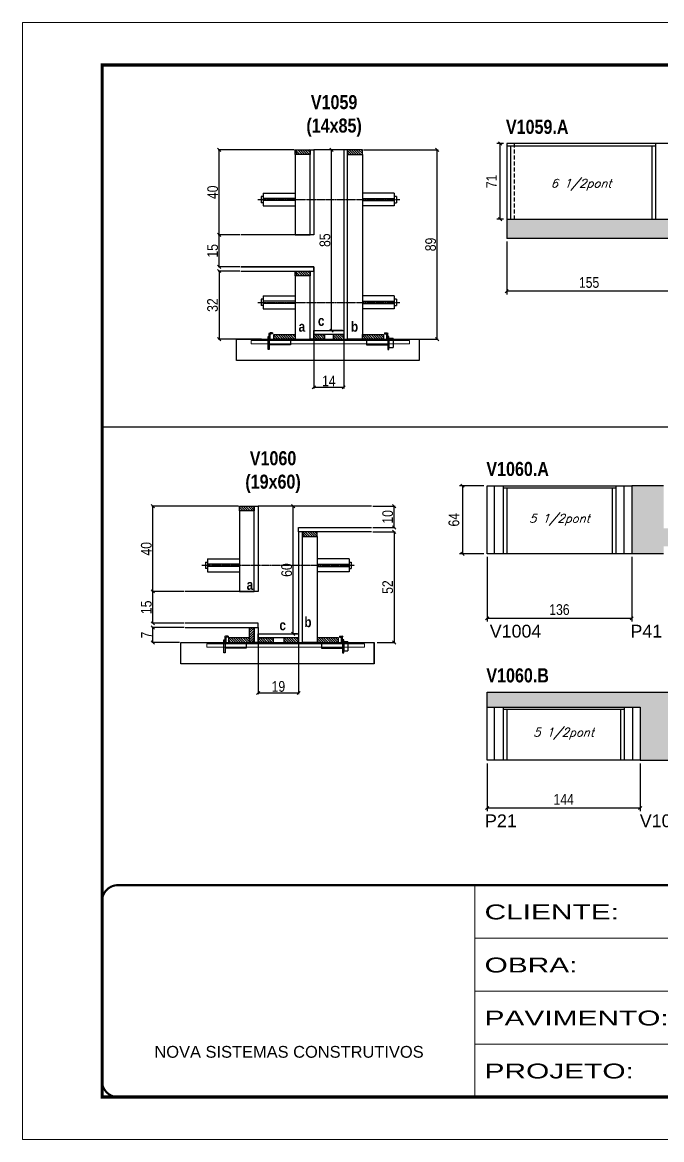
# Model space of a CAD drawing. Extents: x 3309 to 9563, y -2522 to 14608.
# Drawn here: x 6493 to 7094, y 5518 to 6568 of the extents above; entities that cross this region are included whole.
import ezdxf

# ---------------------------------------------------------------- set-up
doc = ezdxf.new("R2010")
doc.units = 0
for name, pattern in [('CONTINUO', [0]), ('DASHED', [0.75, 0.5, -0.25]), ('HIDDEN', [0.375, 0.25, -0.125])]:
    doc.linetypes.add(name, pattern=pattern)
for name, color, linetype in [('5', 5, 'Continuous'), ('barrote', 251, 'Continuous'), ('COTA', 241, 'Continuous'), ('detalhes', 4, 'Continuous'), ('NOMENCLATURA', 7, 'Continuous'), ('Painéis', 200, 'Continuous'), ('presilha', 1, 'Continuous'), ('SARR_2.2x10', 60, 'Continuous'), ('SARR_2.2x7', 40, 'Continuous'), ('SARR_3.5x7', 81, 'Continuous'), ('TENSOR', 3, 'Continuous'), ('texto', 7, 'Continuous')]:
    doc.layers.add(name, color=color, linetype=linetype)
for name, color, linetype, lineweight in [('CONCRETO', 251, 'Continuous', 25), ('Folhas', 255, 'Continuous', 9), ('SARRAFO DE PRESSAO', 251, 'DASHED', 9), ('SCO-___-LAJ', 2, 'Continuous', 0)]:
    doc.layers.add(name, color=color, linetype=linetype, lineweight=lineweight)
doc.styles.add('ARIAL', font='arial.ttf')
doc.styles.add('COTA TECNICA', font='techl___.ttf', dxfattribs={"height": 10})
doc.styles.add('COTA TECNICA 2X', font='techl___.ttf', dxfattribs={"height": 10})
doc.styles.add('Romans', font='romans.shx')
doc.styles.get("Standard").update_dxf_attribs({"font": 'arial.ttf'})
doc.styles.add('TECNICA', font='techb___.ttf', dxfattribs={"height": 10})
doc.styles.add('Tecnologia', font='')
doc.styles.get('Tecnologia').set_extended_font_data('Forgotten Futurist')
doc.dimstyles.new('PAINEL', dxfattribs={"dimtxt": 10, "dimasz": 3, "dimexe": 3, "dimexo": 3, "dimgap": 3, "dimtad": 1, "dimdec": 1, "dimzin": 12, "dimdsep": 46, "dimtxsty": 'COTA TECNICA', "dimblk1": 'OBLIQUE', "dimblk2": 'OBLIQUE', "dimsah": 1, "dimcen": 0.9, "dimclrd": 4, "dimclre": 4, "dimclrt": 240, "dimadec": 1, "dimazin": 3, "dimtfac": 1, "dimtdec": 1, "dimtmove": 0, "dimatfit": 3, "dimfxl": 1, "dimtolj": 1, "dimtzin": 12, "dimarcsym": 0})
doc.dimstyles.new('SECAO', dxfattribs={"dimscale": 0.333333, "dimtxt": 5, "dimasz": 9, "dimexe": 3, "dimexo": 3, "dimgap": 3, "dimtad": 1, "dimdec": 1, "dimlfac": 0.5, "dimzin": 12, "dimdsep": 46, "dimtxsty": 'COTA TECNICA 2X', "dimblk1": 'OBLIQUE', "dimblk2": 'OBLIQUE', "dimsah": 1, "dimcen": 0.9, "dimclrd": 4, "dimclre": 4, "dimclrt": 240, "dimadec": 1, "dimazin": 3, "dimtfac": 1, "dimtdec": 1, "dimtmove": 0, "dimatfit": 3, "dimfxl": 1, "dimtolj": 1, "dimtzin": 12, "dimarcsym": 0})
pattern_1 = [(135, (39950.1943, -117527.0696), (-1.122532015, -1.122532015), [])]

# ---------------------------------------------------------------- blocks, each defined once
blk = doc.blocks.new('9999999999')
at = {"color": 30, "linetype": 'CONTINUO'}
for p, q in [((98564.6, 34230.2), (98564.6, 34429.4)), ((98564.6, 34379.6), (99584, 34379.6)), ((98564.6, 34329.8), (99488, 34329.8)), ((98564.6, 34280), (99488, 34280))]:
    blk.add_line(p, q, dxfattribs=at)
at = {"color": 30, "linetype": 'CONTINUO', "const_width": 2}
blk.add_lwpolyline([(99584, 34230.2), (99584, 34414.4, 0.414214), (99569, 34429.4), (98229, 34429.4, 0.414214), (98214, 34414.4), (98214, 34245.2, 0.414214), (98229, 34230.2), (99584, 34230.2)], format="xyb", dxfattribs=at)
at = {"layer": 'Folhas'}
blk.add_lwpolyline([(98139, 34190.2), (99624, 34190.2), (99624, 35240.2), (98139, 35240.2)], close=True, dxfattribs=at)
at = {"layer": 'Folhas', "color": 30, "const_width": 3}
blk.add_lwpolyline([(98214, 34230.2), (99584, 34230.2), (99584, 35200.2), (98214, 35200.2)], close=True, dxfattribs=at)
at = {"color": 7, "linetype": 'Continuous', "ltscale": 5, "style": 'ARIAL'}
blk.add_text('NOVA SISTEMAS CONSTRUTIVOS', height=11.059, dxfattribs=at).set_placement((98263.2, 34267.2))
at = {"layer": 'Folhas', "color": 7, "style": 'Tecnologia', "width": 1.5}
for s, p in [('CLIENTE:', (98573.7, 34397.2)), ('OBRA:', (98573.7, 34347.3)), ('PAVIMENTO:', (98573.7, 34297.5)), ('PROJETO:', (98573.7, 34247.7))]:
    blk.add_text(s, height=14, dxfattribs=at).set_placement(p)
blk = doc.blocks.new('_Oblique')
at = {"color": 0, "linetype": 'ByBlock', "lineweight": -2}
blk.add_line((-0.5, -0.5), (0.5, 0.5), dxfattribs=at)
blk = doc.blocks.new('*D1113')
at = {"layer": 'COTA', "color": 4, "lineweight": -2, "transparency": 16777216}
for p, q in [((6697.4, 6334.1), (6677, 6334.1)), ((6678, 6334.1), (6678, 6270.1)), ((6717.7, 6270.1), (6677, 6270.1))]:
    blk.add_line(p, q, dxfattribs=at)
at = {"layer": 'Defpoints', "color": 0, "transparency": 16777216}
for p in [(6698.4, 6334.1), (6678, 6270.1), (6718.7, 6270.1, 0)]:
    blk.add_point(p, dxfattribs=at)
at = {"layer": 'COTA', "color": 4, "lineweight": -2, "transparency": 16777216, "xscale": 3, "yscale": 3, "zscale": 3}
for p, rotation in [((6678, 6334.1), 90), ((6678, 6270.1), 270)]:
    blk.add_blockref('_Oblique', p, dxfattribs=dict(at, rotation=rotation))
at = {"layer": 'COTA', "color": 240, "transparency": 16777216, "insert": (6671.8, 6302.1), "char_height": 10, "attachment_point": 5, "rotation": 90, "style": 'COTA TECNICA 2X'}
blk.add_mtext('\\A1;32', dxfattribs=at)
blk = doc.blocks.new('*D1114')
at = {"layer": 'COTA', "color": 4, "lineweight": -2, "transparency": 16777216}
for p, q in [((6697.4, 6368.1), (6677, 6368.1)), ((6678, 6338.1), (6678, 6368.1)), ((6697.4, 6338.1), (6677, 6338.1))]:
    blk.add_line(p, q, dxfattribs=at)
at = {"layer": 'Defpoints', "color": 0, "transparency": 16777216}
for p in [(6678, 6368.1), (6698.4, 6368.1), (6698.4, 6338.1)]:
    blk.add_point(p, dxfattribs=at)
at = {"layer": 'COTA', "color": 4, "lineweight": -2, "transparency": 16777216, "xscale": 3, "yscale": 3, "zscale": 3}
for p, rotation in [((6678, 6368.1), 90), ((6678, 6338.1), 270)]:
    blk.add_blockref('_Oblique', p, dxfattribs=dict(at, rotation=rotation))
at = {"layer": 'COTA', "color": 240, "transparency": 16777216, "insert": (6671.9, 6353.1), "char_height": 10, "attachment_point": 5, "rotation": 90, "style": 'COTA TECNICA 2X'}
blk.add_mtext('\\A1;15', dxfattribs=at)
blk = doc.blocks.new('*D1115')
at = {"layer": 'COTA', "color": 4, "lineweight": -2, "transparency": 16777216}
for p, q in [((6748.5, 6448.1), (6677, 6448.1)), ((6678, 6368.1), (6678, 6448.1)), ((6697.4, 6368.1), (6677, 6368.1))]:
    blk.add_line(p, q, dxfattribs=at)
at = {"layer": 'Defpoints', "color": 0, "transparency": 16777216}
for p in [(6678, 6448.1), (6749.5, 6448.1), (6698.4, 6368.1)]:
    blk.add_point(p, dxfattribs=at)
at = {"layer": 'COTA', "color": 4, "lineweight": -2, "transparency": 16777216, "xscale": 3, "yscale": 3, "zscale": 3}
for p, rotation in [((6678, 6448.1), 90), ((6678, 6368.1), 270)]:
    blk.add_blockref('_Oblique', p, dxfattribs=dict(at, rotation=rotation))
at = {"layer": 'COTA', "color": 240, "transparency": 16777216, "insert": (6671.9, 6408.1), "char_height": 10, "attachment_point": 5, "rotation": 90, "style": 'COTA TECNICA 2X'}
blk.add_mtext('\\A1;40', dxfattribs=at)
blk = doc.blocks.new('*D1116')
at = {"layer": 'COTA', "color": 4, "lineweight": -2, "transparency": 16777216}
for p, q in [((6794.1, 6448.1), (6782.6, 6448.1)), ((6783.6, 6278.1), (6783.6, 6448.1)), ((6794.1, 6278.1), (6782.6, 6278.1))]:
    blk.add_line(p, q, dxfattribs=at)
at = {"layer": 'Defpoints', "color": 0, "transparency": 16777216}
for p in [(6783.6, 6448.1), (6795.1, 6448.1), (6795.1, 6278.1)]:
    blk.add_point(p, dxfattribs=at)
at = {"layer": 'COTA', "color": 4, "lineweight": -2, "transparency": 16777216, "xscale": 3, "yscale": 3, "zscale": 3}
for p, rotation in [((6783.6, 6448.1), 90), ((6783.6, 6278.1), 270)]:
    blk.add_blockref('_Oblique', p, dxfattribs=dict(at, rotation=rotation))
at = {"layer": 'COTA', "color": 240, "transparency": 16777216, "insert": (6777.5, 6363.1), "char_height": 10, "attachment_point": 5, "rotation": 90, "style": 'COTA TECNICA 2X'}
blk.add_mtext('\\A1;85', dxfattribs=at)
blk = doc.blocks.new('*D1117')
at = {"layer": 'COTA', "color": 4, "lineweight": -2, "transparency": 16777216}
for p, q in [((6813.7, 6448.1), (6884, 6448.1)), ((6883, 6270.1), (6883, 6448.1)), ((6833.7, 6270.1), (6884, 6270.1))]:
    blk.add_line(p, q, dxfattribs=at)
at = {"layer": 'Defpoints', "color": 0, "transparency": 16777216}
for p in [(6812.7, 6448.1), (6883, 6448.1), (6832.7, 6270.1)]:
    blk.add_point(p, dxfattribs=at)
at = {"layer": 'COTA', "color": 4, "lineweight": -2, "transparency": 16777216, "xscale": 3, "yscale": 3, "zscale": 3}
for p, rotation in [((6883, 6448.1), 90), ((6883, 6270.1), 270)]:
    blk.add_blockref('_Oblique', p, dxfattribs=dict(at, rotation=rotation))
at = {"layer": 'COTA', "color": 240, "transparency": 16777216, "insert": (6876.9, 6359.1), "char_height": 10, "attachment_point": 5, "rotation": 90, "style": 'COTA TECNICA 2X'}
blk.add_mtext('\\A1;89', dxfattribs=at)
blk = doc.blocks.new('PRESILHA METÁLICA 1')
at = {"layer": 'presilha'}
for p, q in [((7.5, 10.6), (7.5, 19.9)), ((12, 21), (8.6, 21)), ((9, 11.6), (9, 18.9)), ((12, 19.5), (9.6, 19.5)), ((12, 21), (12, 19.5)), ((0, 13), (6, 13)), ((0, 13), (0, 0)), ((6, 0), (0, 0)), ((6, 15.5), (7.5, 15.5)), ((6, -2.5), (6, 15.5)), ((6, 13), (6, 0)), ((7.5, 15.5), (7.5, -2.5)), ((37.5, 4.1), (7.5, 4.1)), ((37.5, 11), (9.6, 11)), ((37.5, 11), (37.5, 4.1)), ((7.5, -2.5), (6, -2.5))]:
    blk.add_line(p, q, dxfattribs=at)
for centre, radius, start, end in [((8.6, 19.9), 1.14, 90, 180), ((9.6, 18.9), 0.57, 90, 180), ((9.6, 11.6), 0.57, 180, 270)]:
    blk.add_arc(centre, radius, start, end, dxfattribs=at)
blk = doc.blocks.new('PRESILHA METÁLICA 2')
at = {"layer": 'presilha'}
for p, q in [((-5.2, 23.5), (-5.2, 22)), ((-5.2, 23.5), (-1.9, 23.5)), ((-5.2, 22), (-2.8, 22)), ((-2.2, 14.1), (-2.2, 21.4)), ((0.8, 18), (-0.8, 18)), ((-0.8, 18), (-0.8, 0)), ((-0.8, 14.6), (-0.8, 22.4)), ((0.8, 0), (0.8, 18)), ((-30.8, 13.5), (-30.8, 6.6)), ((-30.8, 13.5), (-2.8, 13.5)), ((-30.8, 6.6), (-0.8, 6.6)), ((-0.8, 0), (0.8, 0))]:
    blk.add_line(p, q, dxfattribs=at)
for centre, radius, start, end in [((-2.8, 21.4), 0.57, 0, 90), ((-1.9, 22.4), 1.14, 0, 90), ((-2.8, 14.1), 0.57, 270, 0)]:
    blk.add_arc(centre, radius, start, end, dxfattribs=at)
blk = doc.blocks.new('*D1120')
at = {"layer": 'COTA', "color": 4, "lineweight": -2, "transparency": 16777216}
for p, q in [((6767.1, 6269.1), (6767.1, 6223.8)), ((6795.1, 6269.1), (6795.1, 6223.8)), ((6795.1, 6224.8), (6767.1, 6224.8))]:
    blk.add_line(p, q, dxfattribs=at)
at = {"layer": 'Defpoints', "color": 0, "transparency": 16777216}
for p in [(6767.1, 6270.1), (6795.1, 6270.1), (6767.1, 6224.8)]:
    blk.add_point(p, dxfattribs=at)
at = {"layer": 'COTA', "color": 4, "lineweight": -2, "transparency": 16777216, "xscale": 3, "yscale": 3, "zscale": 3, "rotation": 180}
blk.add_blockref('_Oblique', (6767.1, 6224.8), dxfattribs=at)
at = {"layer": 'COTA', "color": 4, "lineweight": -2, "transparency": 16777216, "xscale": 3, "yscale": 3, "zscale": 3}
blk.add_blockref('_Oblique', (6795.1, 6224.8), dxfattribs=at)
at = {"layer": 'COTA', "color": 240, "transparency": 16777216, "insert": (6781.1, 6230.8), "char_height": 10, "attachment_point": 5, "style": 'COTA TECNICA 2X'}
blk.add_mtext('\\A1;14', dxfattribs=at)
blk = doc.blocks.new('*D1130')
at = {"layer": 'COTA', "color": 4, "lineweight": -2, "transparency": 16777216}
for p, q in [((7103.4, 6379.9), (7103.4, 6312.2)), ((6948.4, 6361.9), (6948.4, 6312.2)), ((7103.4, 6315.2), (6948.4, 6315.2))]:
    blk.add_line(p, q, dxfattribs=at)
at = {"layer": 'Defpoints', "color": 0, "transparency": 16777216}
for p in [(7103.4, 6382.9), (6948.4, 6364.9), (6948.4, 6315.2)]:
    blk.add_point(p, dxfattribs=at)
at = {"layer": 'COTA', "color": 4, "lineweight": -2, "transparency": 16777216, "xscale": 3, "yscale": 3, "zscale": 3, "rotation": 180}
blk.add_blockref('_Oblique', (6948.4, 6315.2), dxfattribs=at)
at = {"layer": 'COTA', "color": 4, "lineweight": -2, "transparency": 16777216, "xscale": 3, "yscale": 3, "zscale": 3}
blk.add_blockref('_Oblique', (7103.4, 6315.2), dxfattribs=at)
at = {"layer": 'COTA', "color": 240, "transparency": 16777216, "insert": (7025.9, 6323.3), "char_height": 10, "attachment_point": 5, "style": 'COTA TECNICA'}
blk.add_mtext('\\A1;155', dxfattribs=at)
blk = doc.blocks.new('*D1126')
at = {"layer": 'COTA', "color": 4, "lineweight": -2, "transparency": 16777216}
for p, q in [((6945.4, 6453.9), (6939.2, 6453.9)), ((6942.2, 6382.9), (6942.2, 6453.9)), ((6945.4, 6382.9), (6939.2, 6382.9))]:
    blk.add_line(p, q, dxfattribs=at)
at = {"layer": 'Defpoints', "color": 0, "transparency": 16777216}
for p in [(6942.2, 6453.9), (6948.4, 6453.9), (6948.4, 6382.9)]:
    blk.add_point(p, dxfattribs=at)
at = {"layer": 'COTA', "color": 4, "lineweight": -2, "transparency": 16777216, "xscale": 3, "yscale": 3, "zscale": 3}
for p, rotation in [((6942.2, 6453.9), 90), ((6942.2, 6382.9), 270)]:
    blk.add_blockref('_Oblique', p, dxfattribs=dict(at, rotation=rotation))
at = {"layer": 'COTA', "color": 240, "transparency": 16777216, "insert": (6934.1, 6418.4), "char_height": 10, "attachment_point": 5, "rotation": 90, "style": 'COTA TECNICA'}
blk.add_mtext('\\A1;71', dxfattribs=at)
blk = doc.blocks.new('*D1144')
at = {"layer": 'COTA', "color": 4, "lineweight": -2, "transparency": 16777216}
for p, q in [((6714.7, 5984.1), (6714.7, 5936.6)), ((6752.7, 5984.1), (6752.7, 5936.6)), ((6714.7, 5937.6), (6752.7, 5937.6))]:
    blk.add_line(p, q, dxfattribs=at)
at = {"layer": 'Defpoints', "color": 0, "transparency": 16777216}
for p in [(6714.7, 5985.1), (6752.7, 5985.1), (6752.7, 5937.6)]:
    blk.add_point(p, dxfattribs=at)
at = {"layer": 'COTA', "color": 4, "lineweight": -2, "transparency": 16777216, "xscale": 3, "yscale": 3, "zscale": 3, "rotation": 180}
blk.add_blockref('_Oblique', (6714.7, 5937.6), dxfattribs=at)
at = {"layer": 'COTA', "color": 4, "lineweight": -2, "transparency": 16777216, "xscale": 3, "yscale": 3, "zscale": 3}
blk.add_blockref('_Oblique', (6752.7, 5937.6), dxfattribs=at)
at = {"layer": 'COTA', "color": 240, "transparency": 16777216, "insert": (6733.7, 5943.7), "char_height": 10, "attachment_point": 5, "style": 'COTA TECNICA 2X'}
blk.add_mtext('\\A1;19', dxfattribs=at)
blk = doc.blocks.new('*D1145')
at = {"layer": 'COTA', "color": 4, "lineweight": -2, "transparency": 16777216}
for p, q in [((6822.4, 6089.1), (6843.6, 6089.1)), ((6842.6, 6089.1), (6842.6, 5985.1)), ((6826.5, 5985.1), (6843.6, 5985.1))]:
    blk.add_line(p, q, dxfattribs=at)
at = {"layer": 'Defpoints', "color": 0, "transparency": 16777216}
for p in [(6821.4, 6089.1, 0), (6825.5, 5985.1), (6842.6, 5985.1)]:
    blk.add_point(p, dxfattribs=at)
at = {"layer": 'COTA', "color": 4, "lineweight": -2, "transparency": 16777216, "xscale": 3, "yscale": 3, "zscale": 3}
for p, rotation in [((6842.6, 6089.1), 90), ((6842.6, 5985.1), 270)]:
    blk.add_blockref('_Oblique', p, dxfattribs=dict(at, rotation=rotation))
at = {"layer": 'COTA', "color": 240, "transparency": 16777216, "insert": (6836.5, 6037.1), "char_height": 10, "attachment_point": 5, "rotation": 90, "style": 'COTA TECNICA 2X'}
blk.add_mtext('\\A1;52', dxfattribs=at)
blk = doc.blocks.new('*D1146')
at = {"layer": 'COTA', "color": 4, "lineweight": -2, "transparency": 16777216}
for p, q in [((6751.7, 6113.1), (6746.6, 6113.1)), ((6747.6, 5993.1), (6747.6, 6113.1)), ((6751.7, 5993.1), (6746.6, 5993.1))]:
    blk.add_line(p, q, dxfattribs=at)
at = {"layer": 'Defpoints', "color": 0, "transparency": 16777216}
for p in [(6747.6, 6113.1), (6752.7, 6113.1), (6752.7, 5993.1)]:
    blk.add_point(p, dxfattribs=at)
at = {"layer": 'COTA', "color": 4, "lineweight": -2, "transparency": 16777216, "xscale": 3, "yscale": 3, "zscale": 3}
for p, rotation in [((6747.6, 6113.1), 90), ((6747.6, 5993.1), 270)]:
    blk.add_blockref('_Oblique', p, dxfattribs=dict(at, rotation=rotation))
at = {"layer": 'COTA', "color": 240, "transparency": 16777216, "insert": (6741.5, 6053.1), "char_height": 10, "attachment_point": 5, "rotation": 90, "style": 'COTA TECNICA 2X'}
blk.add_mtext('\\A1;60', dxfattribs=at)
blk = doc.blocks.new('*D1147')
at = {"layer": 'COTA', "color": 4, "lineweight": -2, "transparency": 16777216}
for p, q in [((6822.4, 6113.1), (6843.6, 6113.1)), ((6842.6, 6093.1), (6842.6, 6113.1)), ((6822.4, 6093.1), (6843.6, 6093.1))]:
    blk.add_line(p, q, dxfattribs=at)
at = {"layer": 'Defpoints', "color": 0, "transparency": 16777216}
for p in [(6821.4, 6113.1), (6842.6, 6113.1), (6821.4, 6093.1)]:
    blk.add_point(p, dxfattribs=at)
at = {"layer": 'COTA', "color": 4, "lineweight": -2, "transparency": 16777216, "xscale": 3, "yscale": 3, "zscale": 3}
for p, rotation in [((6842.6, 6113.1), 90), ((6842.6, 6093.1), 270)]:
    blk.add_blockref('_Oblique', p, dxfattribs=dict(at, rotation=rotation))
at = {"layer": 'COTA', "color": 240, "transparency": 16777216, "insert": (6836.5, 6103.1), "char_height": 10, "attachment_point": 5, "rotation": 90, "style": 'COTA TECNICA 2X'}
blk.add_mtext('\\A1;10', dxfattribs=at)
blk = doc.blocks.new('*D1152')
at = {"layer": 'COTA', "color": 4, "lineweight": -2, "transparency": 16777216}
for p, q in [((6930, 5871.4), (6930, 5826.5)), ((7074, 5871.4), (7074, 5826.5)), ((7074, 5829.5), (6930, 5829.5))]:
    blk.add_line(p, q, dxfattribs=at)
at = {"layer": 'Defpoints', "color": 0, "transparency": 16777216}
for p in [(6930, 5874.4), (7074, 5874.4), (6930, 5829.5)]:
    blk.add_point(p, dxfattribs=at)
at = {"layer": 'COTA', "color": 4, "lineweight": -2, "transparency": 16777216, "xscale": 3, "yscale": 3, "zscale": 3, "rotation": 180}
blk.add_blockref('_Oblique', (6930, 5829.5), dxfattribs=at)
at = {"layer": 'COTA', "color": 4, "lineweight": -2, "transparency": 16777216, "xscale": 3, "yscale": 3, "zscale": 3}
blk.add_blockref('_Oblique', (7074, 5829.5), dxfattribs=at)
at = {"layer": 'COTA', "color": 240, "transparency": 16777216, "insert": (7002, 5837.6), "char_height": 10, "attachment_point": 5, "style": 'COTA TECNICA'}
blk.add_mtext('\\A1;144', dxfattribs=at)
blk = doc.blocks.new('*D1153')
at = {"layer": 'COTA', "color": 4, "lineweight": -2, "transparency": 16777216}
for p, q in [((6930, 6065.4), (6930, 6004.7)), ((7066, 6065.4), (7066, 6004.7)), ((7066, 6007.7), (6930, 6007.7))]:
    blk.add_line(p, q, dxfattribs=at)
at = {"layer": 'Defpoints', "color": 0, "transparency": 16777216}
for p in [(6930, 6068.4), (7066, 6068.4), (6930, 6007.7)]:
    blk.add_point(p, dxfattribs=at)
at = {"layer": 'COTA', "color": 4, "lineweight": -2, "transparency": 16777216, "xscale": 3, "yscale": 3, "zscale": 3, "rotation": 180}
blk.add_blockref('_Oblique', (6930, 6007.7), dxfattribs=at)
at = {"layer": 'COTA', "color": 4, "lineweight": -2, "transparency": 16777216, "xscale": 3, "yscale": 3, "zscale": 3}
blk.add_blockref('_Oblique', (7066, 6007.7), dxfattribs=at)
at = {"layer": 'COTA', "color": 240, "transparency": 16777216, "insert": (6998, 6015.9), "char_height": 10, "attachment_point": 5, "style": 'COTA TECNICA'}
blk.add_mtext('\\A1;136', dxfattribs=at)
blk = doc.blocks.new('*D1157')
at = {"layer": 'COTA', "color": 4, "lineweight": -2, "transparency": 16777216}
for p, q in [((6645, 5999.1), (6614.6, 5999.1)), ((6615.6, 5985.1), (6615.6, 5999.1)), ((6640.8, 5985.1), (6614.6, 5985.1))]:
    blk.add_line(p, q, dxfattribs=at)
at = {"layer": 'Defpoints', "color": 0, "transparency": 16777216}
for p in [(6615.6, 5999.1), (6646, 5999.1), (6641.8, 5985.1)]:
    blk.add_point(p, dxfattribs=at)
at = {"layer": 'COTA', "color": 4, "lineweight": -2, "transparency": 16777216, "xscale": 3, "yscale": 3, "zscale": 3}
for p, rotation in [((6615.6, 5999.1), 90), ((6615.6, 5985.1), 270)]:
    blk.add_blockref('_Oblique', p, dxfattribs=dict(at, rotation=rotation))
at = {"layer": 'COTA', "color": 240, "transparency": 16777216, "insert": (6609.5, 5992.1), "char_height": 10, "attachment_point": 5, "rotation": 90, "style": 'COTA TECNICA 2X'}
blk.add_mtext('\\A1;7', dxfattribs=at)
blk = doc.blocks.new('*D1158')
at = {"layer": 'COTA', "color": 4, "lineweight": -2, "transparency": 16777216}
for p, q in [((6645, 6033.1), (6614.6, 6033.1)), ((6615.6, 6003.1), (6615.6, 6033.1)), ((6645, 6003.1), (6614.6, 6003.1))]:
    blk.add_line(p, q, dxfattribs=at)
at = {"layer": 'Defpoints', "color": 0, "transparency": 16777216}
for p in [(6615.6, 6033.1), (6646, 6033.1), (6646, 6003.1)]:
    blk.add_point(p, dxfattribs=at)
at = {"layer": 'COTA', "color": 4, "lineweight": -2, "transparency": 16777216, "xscale": 3, "yscale": 3, "zscale": 3}
for p, rotation in [((6615.6, 6033.1), 90), ((6615.6, 6003.1), 270)]:
    blk.add_blockref('_Oblique', p, dxfattribs=dict(at, rotation=rotation))
at = {"layer": 'COTA', "color": 240, "transparency": 16777216, "insert": (6609.5, 6018.1), "char_height": 10, "attachment_point": 5, "rotation": 90, "style": 'COTA TECNICA 2X'}
blk.add_mtext('\\A1;15', dxfattribs=at)
blk = doc.blocks.new('*D1159')
at = {"layer": 'COTA', "color": 4, "lineweight": -2, "transparency": 16777216}
for p, q in [((6696.1, 6113.1), (6614.6, 6113.1)), ((6615.6, 6033.1), (6615.6, 6113.1)), ((6645, 6033.1), (6614.6, 6033.1))]:
    blk.add_line(p, q, dxfattribs=at)
at = {"layer": 'Defpoints', "color": 0, "transparency": 16777216}
for p in [(6615.6, 6113.1), (6697.1, 6113.1), (6646, 6033.1)]:
    blk.add_point(p, dxfattribs=at)
at = {"layer": 'COTA', "color": 4, "lineweight": -2, "transparency": 16777216, "xscale": 3, "yscale": 3, "zscale": 3}
for p, rotation in [((6615.6, 6113.1), 90), ((6615.6, 6033.1), 270)]:
    blk.add_blockref('_Oblique', p, dxfattribs=dict(at, rotation=rotation))
at = {"layer": 'COTA', "color": 240, "transparency": 16777216, "insert": (6609.5, 6073.1), "char_height": 10, "attachment_point": 5, "rotation": 90, "style": 'COTA TECNICA 2X'}
blk.add_mtext('\\A1;40', dxfattribs=at)
blk = doc.blocks.new('*D1148')
at = {"layer": 'COTA', "color": 4, "lineweight": -2, "transparency": 16777216}
for p, q in [((6927, 6132.4), (6903.9, 6132.4)), ((6906.9, 6132.4), (6906.9, 6068.4)), ((6927, 6068.4), (6903.9, 6068.4))]:
    blk.add_line(p, q, dxfattribs=at)
at = {"layer": 'Defpoints', "color": 0, "transparency": 16777216}
for p in [(6930, 6132.4, 0), (6906.9, 6068.4), (6930, 6068.4, 0)]:
    blk.add_point(p, dxfattribs=at)
at = {"layer": 'COTA', "color": 4, "lineweight": -2, "transparency": 16777216, "xscale": 3, "yscale": 3, "zscale": 3}
for p, rotation in [((6906.9, 6132.4), 90), ((6906.9, 6068.4), 270)]:
    blk.add_blockref('_Oblique', p, dxfattribs=dict(at, rotation=rotation))
at = {"layer": 'COTA', "color": 240, "transparency": 16777216, "insert": (6898.8, 6100.4), "char_height": 10, "attachment_point": 5, "rotation": 90, "style": 'COTA TECNICA'}
blk.add_mtext('\\A1;64', dxfattribs=at)

msp = doc.modelspace()

# ---------------------------------------------------------------- hatches: boundary and pattern name
at = {"layer": 'COTA'}
h = msp.add_hatch(dxfattribs=at)
h.set_pattern_fill('AR-CONC', color=256, scale=0.03)
h.set_pattern_definition([(50, (-446.4168, -2), (5.46554, -0.4781726), [0.5715, -6.2865]), (355, (-446.417, -2), (-1.0573026, 5.7317054), [0.4572, -5.0292175]), (100.451445, (-445.9613, -2.04), (4.4082374, 5.2535326), [0.4857003, -5.3427073]), (46.1842, (-446.417, -0.476), (8.1323712, -1.26127), [0.85725, -9.42975]), (96.63556, (-445.739, -0.581), (7.122124, 7.422784), [0.728551, -8.014068]), (351.18415, (-446.417, -0.476), (7.122124, 7.422784), [0.685799, -7.543792]), (21, (-445.6548, -0.857), (4.5484317, -3.067956), [0.5715, -6.2865]), (326, (-445.655, -0.857), (1.854061, 5.525639), [0.4572, -5.0292]), (71.451445, (-445.2757, -1.1127), (6.4024926, 2.457683), [0.4857003, -5.342698]), (37.5, (-446.4168, -2), (0.0926581, 2.53665117), [0, -4.96824, 0, -5.1054, 0, -5.04825]), (7.5, (-446.4168, -2), (2.0045899, 3.00541724), [0, -2.91084, 0, -4.85394, 0, -1.92405]), (327.5, (-448.116, -2), (4.06771786, -0.1718623), [0, -1.905, 0, -5.9436, 0, -7.8867]), (317.5, (-448.878, -2), (4.4438754, 0.7627947), [0, -2.4765, 0, -3.94716, 0, -5.6007])])
h.paths.add_polyline_path([(7103.41, 6382.85), (6948.41, 6382.85), (6948.41, 6364.85), (7133.41, 6364.85), (7133.41, 6396.85), (7249.41, 6396.85), (7249.41, 6364.85), (7260.41, 6364.85), (7260.41, 6413.85), (7133.41, 6413.85), (7133.41, 6453.85), (7103.41, 6453.85)])
h = msp.add_hatch(dxfattribs=at)
h.set_pattern_fill('AR-CONC', color=256, scale=0.03)
h.set_pattern_definition([(50, (1683.515, -54.217), (5.46554, -0.4781726), [0.5715, -6.2865]), (355, (1683.515, -54.217), (-1.0573026, 5.7317054), [0.4572, -5.0292175]), (100.451445, (1683.9704, -54.257), (4.4082374, 5.2535326), [0.4857003, -5.3427073]), (46.1842, (1683.515, -52.693), (8.132371, -1.26127), [0.85725, -9.42975]), (96.63556, (1684.193, -52.798), (7.122124, 7.422784), [0.728551, -8.014068]), (351.18415, (1683.515, -52.693), (7.122124, 7.422784), [0.685799, -7.543792]), (21, (1684.277, -53.074), (4.5484317, -3.067956), [0.5715, -6.2865]), (326, (1684.277, -53.074), (1.854061, 5.525639), [0.4572, -5.0292]), (71.451445, (1684.656, -53.3297), (6.4024926, 2.457683), [0.4857003, -5.342698]), (37.5, (1683.515, -54.217), (0.0926581, 2.53665117), [0, -4.96824, 0, -5.1054, 0, -5.04825]), (7.5, (1683.515, -54.217), (2.0045899, 3.00541724), [0, -2.91084, 0, -4.85394, 0, -1.92405]), (327.5, (1681.8157, -54.217), (4.06771786, -0.1718623), [0, -1.905, 0, -5.9436, 0, -7.8867]), (317.5, (1681.0537, -54.217), (4.4438754, 0.7627947), [0, -2.4765, 0, -3.94716, 0, -5.6007])])
h.paths.add_polyline_path([(7065.98, 6068.36), (7095.98, 6068.36), (7095.98, 6075.36), (7642.98, 6075.36), (7642.98, 6068.36), (7672.98, 6068.36), (7672.98, 6118.36), (7816.98, 6118.36), (7816.98, 6132.36), (7642.98, 6132.36), (7642.98, 6092.36), (7095.98, 6092.36), (7095.98, 6132.36), (7065.98, 6132.36)])
h = msp.add_hatch(dxfattribs=at)
h.set_pattern_fill('AR-CONC', color=256, scale=0.03)
h.set_pattern_definition([(50, (-1585, -340.1887), (5.46554, -0.4781726), [0.5715, -6.2865]), (355, (-1585, -340.189), (-1.0573026, 5.7317054), [0.4572, -5.0292175]), (100.451445, (-1584.5445, -340.2286), (4.4082374, 5.2535326), [0.4857003, -5.3427073]), (46.1842, (-1585, -338.665), (8.1323712, -1.26127), [0.85725, -9.42975]), (96.63556, (-1584.322, -338.77), (7.122124, 7.422784), [0.728551, -8.014068]), (351.18415, (-1585, -338.665), (7.122124, 7.422784), [0.685799, -7.543792]), (21, (-1584.238, -339.0457), (4.5484317, -3.067956), [0.5715, -6.2865]), (326, (-1584.238, -339.046), (1.8540609, 5.525639), [0.4572, -5.0292]), (71.451445, (-1583.859, -339.3014), (6.4024926, 2.457683), [0.4857003, -5.342698]), (37.5, (-1585, -340.1887), (0.0926581, 2.53665117), [0, -4.96824, 0, -5.1054, 0, -5.04825]), (7.5, (-1585, -340.1887), (2.0045899, 3.00541724), [0, -2.91084, 0, -4.85394, 0, -1.92405]), (327.5, (-1586.6993, -340.1887), (4.06771786, -0.17186232), [0, -1.905, 0, -5.9436, 0, -7.8867]), (317.5, (-1587.4613, -340.1887), (4.4438754, 0.7627947), [0, -2.4765, 0, -3.94716, 0, -5.6007])])
h.paths.add_polyline_path([(7073.98, 5874.36), (7103.98, 5874.36), (7103.98, 5924.36), (7244.98, 5924.36), (7244.98, 5874.36), (7274.98, 5874.36), (7274.98, 5924.36), (7501.98, 5924.36), (7501.98, 5874.36), (7531.98, 5874.36), (7531.98, 5924.36), (7627.98, 5924.36), (7627.98, 5938.36), (6929.98, 5938.36), (6929.98, 5924.36), (7073.98, 5924.36)])
at = {"layer": 'SARR_2.2x10'}
h = msp.add_hatch(dxfattribs=at)
h.set_pattern_fill('ANSI31', color=256, scale=0.5, angle=90)
h.set_pattern_definition([(135, (39913.0234, -117242.023), (-1.122532015, -1.122532015), [])])
h.paths.add_polyline_path([(6729.48, 6274.55), (6729.48, 6270.15), (6749.48, 6270.15), (6749.48, 6274.55)])
h = msp.add_hatch(dxfattribs=at)
h.set_pattern_fill('ANSI31', color=256, scale=0.5, angle=90)
h.set_pattern_definition([(135, (40016.2234, -117242.023), (-1.122532015, -1.122532015), [])])
h.paths.add_polyline_path([(6812.68, 6274.55), (6812.68, 6270.15), (6832.68, 6270.15), (6832.68, 6274.55)])
h = msp.add_hatch(dxfattribs=at)
h.set_pattern_fill('ANSI31', color=256, scale=0.5, angle=90)
h.set_pattern_definition([(135, (39954.1943, -117527.0696), (-1.122532015, -1.122532015), [])])
h.paths.add_polyline_path([(6706.66, 5989.5), (6706.66, 5985.1), (6686.66, 5985.1), (6686.66, 5989.5)])
h = msp.add_hatch(dxfattribs=at)
h.set_pattern_fill('ANSI31', color=256, scale=0.5, angle=90)
h.set_pattern_definition([(135, (39870.5943, -117527.0696), (-1.122532015, -1.122532015), [])])
h.paths.add_polyline_path([(6790.26, 5989.5), (6790.26, 5985.1), (6770.26, 5985.1), (6770.26, 5989.5)])
at = {"layer": 'SARR_2.2x7'}
h = msp.add_hatch(dxfattribs=at)
h.set_pattern_fill('ANSI31', color=256, scale=0.5, angle=90)
h.set_pattern_definition([(135, (39927.0234, -117068.423), (-1.122532015, -1.122532015), [])])
h.paths.add_polyline_path([(6763.48, 6448.15), (6763.48, 6443.75), (6749.48, 6443.75), (6749.48, 6448.15)])
h = msp.add_hatch(dxfattribs=at)
h.set_pattern_fill('ANSI31', color=256, scale=0.5, angle=90)
h.set_pattern_definition([(135, (39917.0234, -117068.423), (-1.122532015, -1.122532015), [])])
h.paths.add_polyline_path([(6798.68, 6448.15), (6798.68, 6443.75), (6812.68, 6443.75), (6812.68, 6448.15)])
h = msp.add_hatch(dxfattribs=at)
h.set_pattern_fill('ANSI31', color=256, scale=0.5, angle=90)
h.set_pattern_definition([(135, (39927.0234, -117182.423), (-1.122532015, -1.122532015), [])])
h.paths.add_polyline_path([(6763.48, 6334.15), (6763.48, 6329.75), (6749.48, 6329.75), (6749.48, 6334.15)])
h = msp.add_hatch(dxfattribs=at)
h.set_pattern_fill('ANSI31', color=256, scale=0.5, angle=90)
h.set_pattern_definition([(135, (39992.6234, -117242.023), (-1.122532015, -1.122532015), [])])
h.paths.add_polyline_path([(6777.08, 6274.55), (6777.08, 6270.15), (6767.08, 6270.15), (6767.08, 6274.55)])
h = msp.add_hatch(dxfattribs=at)
h.set_pattern_fill('ANSI31', color=256, scale=0.5, angle=90)
h.set_pattern_definition([(135, (40002.6234, -117242.023), (-1.122532015, -1.122532015), [])])
h.paths.add_polyline_path([(6785.08, 6270.15), (6785.08, 6274.55), (6795.08, 6274.55), (6795.08, 6270.15)])
h = msp.add_hatch(dxfattribs=at)
h.set_pattern_fill('ANSI31', color=256, scale=0.5, angle=90)
h.set_pattern_definition([(135, (39864.5943, -117403.4696), (-1.122532015, -1.122532015), [])])
h.paths.add_polyline_path([(6711.06, 6113.1), (6711.06, 6108.7), (6697.06, 6108.7), (6697.06, 6113.1)])
h = msp.add_hatch(dxfattribs=at)
h.set_pattern_fill('ANSI31', color=256, scale=0.5, angle=90)
h.set_pattern_definition([(135, (39864.5943, -117427.4696), (-1.122532015, -1.122532015), [])])
h.paths.add_polyline_path([(6756.26, 6089.1), (6756.26, 6084.7), (6770.26, 6084.7), (6770.26, 6089.1)])
h = msp.add_hatch(dxfattribs=at)
h.set_pattern_fill('ANSI31', color=256, scale=0.5, angle=180)
h.set_pattern_definition([(225, (130272.8253, 39196.6387), (1.122532015, -1.122532015), [])])
h.paths.add_polyline_path([(6711.06, 5985.1), (6706.66, 5985.1), (6706.66, 5999.1), (6711.06, 5999.1)])
h = msp.add_hatch(dxfattribs=at)
h.set_pattern_fill('ANSI31', color=256, scale=0.5, angle=90)
h.set_pattern_definition(pattern_1)
h.paths.add_polyline_path([(6728.66, 5989.5), (6728.66, 5985.1), (6714.66, 5985.1), (6714.66, 5989.5)])
h = msp.add_hatch(dxfattribs=at)
h.set_pattern_fill('ANSI31', color=256, scale=0.5, angle=90)
h.set_pattern_definition(pattern_1)
h.paths.add_polyline_path([(6738.66, 5985.1), (6738.66, 5989.5), (6752.66, 5989.5), (6752.66, 5985.1)])

# ---------------------------------------------------------------- linework, layer by layer
at = {"ltscale": 3}
for p, q in [((6719.48, 6407.32), (6719.48, 6395.32)), ((6719.48, 6407.32), (6749.48, 6407.32)), ((6842.68, 6407.32), (6812.68, 6407.32)), ((6842.68, 6407.32), (6842.68, 6395.32)), ((6717.48, 6404.32), (6717.48, 6398.32)), ((6719.48, 6404.32), (6717.48, 6404.32)), ((6719.48, 6398.32), (6717.48, 6398.32)), ((6749.48, 6402.32), (6719.48, 6402.32)), ((6749.48, 6400.32), (6719.48, 6400.32)), ((6719.48, 6395.32), (6749.48, 6395.32)), ((6812.68, 6402.32), (6842.68, 6402.32)), ((6812.68, 6400.32), (6842.68, 6400.32)), ((6842.68, 6395.32), (6812.68, 6395.32)), ((6844.68, 6404.32), (6842.68, 6404.32)), ((6842.68, 6398.32), (6844.68, 6398.32)), ((6844.68, 6404.32), (6844.68, 6398.32)), ((6719.48, 6310.68), (6719.48, 6298.68)), ((6719.48, 6310.68), (6749.48, 6310.68)), ((6842.68, 6310.68), (6812.68, 6310.68)), ((6842.68, 6310.68), (6842.68, 6298.68)), ((6717.48, 6307.68), (6717.48, 6301.68)), ((6719.48, 6307.68), (6717.48, 6307.68)), ((6719.48, 6301.68), (6717.48, 6301.68)), ((6749.48, 6305.68), (6719.48, 6305.68)), ((6749.48, 6303.68), (6719.48, 6303.68)), ((6812.68, 6305.68), (6842.68, 6305.68)), ((6812.68, 6303.68), (6842.68, 6303.68)), ((6844.68, 6307.68), (6842.68, 6307.68)), ((6842.68, 6301.68), (6844.68, 6301.68)), ((6844.68, 6307.68), (6844.68, 6301.68)), ((6719.48, 6298.68), (6749.48, 6298.68)), ((6842.68, 6298.68), (6812.68, 6298.68)), ((6665.06, 6060.55), (6665.06, 6054.55)), ((6665.06, 6060.55), (6667.06, 6060.55)), ((6667.06, 6063.55), (6667.06, 6051.55)), ((6667.06, 6063.55), (6697.06, 6063.55)), ((6697.06, 6058.55), (6667.06, 6058.55)), ((6800.26, 6063.55), (6770.26, 6063.55)), ((6770.26, 6058.55), (6800.26, 6058.55)), ((6800.26, 6063.55), (6800.26, 6051.55)), ((6800.26, 6060.55), (6802.26, 6060.55)), ((6802.26, 6060.55), (6802.26, 6054.55)), ((6667.06, 6054.55), (6665.06, 6054.55)), ((6697.06, 6056.55), (6667.06, 6056.55)), ((6667.06, 6051.55), (6697.06, 6051.55)), ((6770.26, 6056.55), (6800.26, 6056.55)), ((6800.26, 6051.55), (6770.26, 6051.55)), ((6800.26, 6054.55), (6802.26, 6054.55))]:
    msp.add_line(p, q, dxfattribs=at)
at = {"layer": 'barrote'}
for points in [[(6866.14, 6250.15), (6694.22, 6250.15), (6694.22, 6270.15), (6866.14, 6270.15)], [(6823.71, 5965.1), (6641.79, 5965.1), (6641.79, 5985.1), (6823.71, 5985.1)]]:
    msp.add_lwpolyline(points, close=True, dxfattribs=at)
at = {"layer": 'CONCRETO', "linetype": 'Continuous'}
for p, q in [((6795.08, 6448.15), (6767.08, 6448.15)), ((6767.08, 6368.15), (6698.39, 6368.15)), ((6821.35, 6113.1), (6714.66, 6113.1)), ((6714.66, 6113.1), (6714.66, 6033.1)), ((6714.66, 6033.1), (6645.96, 6033.1))]:
    msp.add_line(p, q, dxfattribs=at)
msp.add_lwpolyline([(6698.39, 6338.15), (6767.08, 6338.15), (6767.08, 6278.15), (6795.08, 6278.15)], dxfattribs=at)
at = {"layer": 'COTA'}
for p, q in [((6948.41, 6382.85), (6948.41, 6364.85)), ((7133.41, 6364.85), (6948.41, 6364.85)), ((6567.87, 6187.65), (7937.87, 6187.65)), ((7095.98, 6132.36, 0), (7065.98, 6132.36, 0)), ((7095.98, 6068.36, 0), (7065.98, 6068.36, 0)), ((6929.98, 5938.36, 0), (7627.98, 5938.36, 0)), ((6929.98, 5924.36, 0), (6929.98, 5938.36, 0)), ((7073.98, 5874.36, 0), (7103.98, 5874.36, 0))]:
    msp.add_line(p, q, dxfattribs=at)
at = {"layer": 'detalhes', "color": 250}
msp.add_line((6823.71, 5965.1), (6823.71, 5985.1), dxfattribs=at)
at = {"layer": 'Painéis', "linetype": 'ByBlock'}
for p, q in [((7103.41, 6453.85), (6948.41, 6453.85)), ((6948.41, 6453.85), (6948.41, 6382.85)), ((6948.41, 6382.85), (7103.41, 6382.85)), ((6929.98, 6068.36, 0), (6929.98, 6132.36, 0)), ((6929.98, 6132.36, 0), (7065.98, 6132.36, 0)), ((7065.98, 6132.36, 0), (7065.98, 6068.36, 0)), ((7065.98, 6068.36, 0), (6929.98, 6068.36, 0)), ((6929.98, 5874.36, 0), (6929.98, 5924.36, 0)), ((6929.98, 5924.36, 0), (7073.98, 5924.36, 0)), ((7073.98, 5924.36, 0), (7073.98, 5874.36, 0)), ((7073.98, 5874.36, 0), (6929.98, 5874.36, 0))]:
    msp.add_line(p, q, dxfattribs=at)
at = {"layer": 'Painéis', "linetype": 'Continuous'}
msp.add_line((6795.08, 6274.15), (6795.08, 6270.15), dxfattribs=at)
for points in [[(6763.48, 6368.15), (6763.48, 6448.15), (6767.08, 6448.15), (6767.08, 6368.15)], [(6798.68, 6270.15), (6798.68, 6448.15), (6795.08, 6448.15), (6795.08, 6270.15)], [(6711.06, 6033.1), (6711.06, 6113.1), (6714.66, 6113.1), (6714.66, 6033.1)], [(6756.26, 5985.1), (6756.26, 6089.1), (6752.66, 6089.1), (6752.66, 5985.1)], [(6714.66, 5993.1), (6752.66, 5993.1), (6752.66, 5989.5), (6714.66, 5989.5)]]:
    msp.add_lwpolyline(points, close=True, dxfattribs=at)
for points in [[(6698.39, 6334.15), (6767.08, 6334.15), (6767.08, 6338.15), (6698.39, 6338.15)], [(6795.08, 6274.55), (6767.08, 6274.55), (6767.08, 6278.15), (6795.08, 6278.15)], [(6821.35, 6089.1), (6752.66, 6089.1), (6752.66, 6093.1), (6821.35, 6093.1)], [(6645.96, 5999.1), (6714.66, 5999.1), (6714.66, 6003.1), (6645.96, 6003.1)]]:
    msp.add_lwpolyline(points, dxfattribs=at)
at = {"layer": 'Painéis', "linetype": 'Continuous', "elevation": 0}
for points in [[(6763.48, 6270.15), (6763.48, 6334.15), (6767.08, 6334.15), (6767.08, 6270.15)], [(6711.06, 5985.1), (6711.06, 5999.1), (6714.66, 5999.1), (6714.66, 5985.1)]]:
    msp.add_lwpolyline(points, close=True, dxfattribs=at)
at = {"layer": 'SARR_2.2x10', "elevation": 0}
msp.add_lwpolyline([(6729.48, 6274.55), (6749.48, 6274.55), (6749.48, 6270.15), (6729.48, 6270.15)], close=True, dxfattribs=at)
at = {"layer": 'SARR_2.2x10'}
for points in [[(6812.68, 6274.55), (6832.68, 6274.55), (6832.68, 6270.15), (6812.68, 6270.15)], [(6706.66, 5989.5), (6686.66, 5989.5), (6686.66, 5985.1), (6706.66, 5985.1)], [(6790.26, 5989.5), (6770.26, 5989.5), (6770.26, 5985.1), (6790.26, 5985.1)]]:
    msp.add_lwpolyline(points, close=True, dxfattribs=at)
at = {"layer": 'SARR_2.2x7', "linetype": 'Continuous'}
for p, q in [((6948.41, 6451.65), (7088.41, 6451.65)), ((6936.98, 6068.36, 0), (6936.98, 6132.36, 0)), ((7058.98, 6068.36, 0), (7058.98, 6132.36, 0)), ((7050.98, 6130.16, 0), (6944.98, 6130.16, 0)), ((6936.98, 5874.36, 0), (6936.98, 5924.36, 0)), ((7058.98, 5922.16, 0), (6944.98, 5922.16, 0)), ((7066.98, 5874.36, 0), (7066.98, 5924.36, 0))]:
    msp.add_line(p, q, dxfattribs=at)
at = {"layer": 'SARR_2.2x7', "linetype": 'HIDDEN', "ltscale": 15}
msp.add_line((6955.41, 6453.85), (6955.41, 6382.85), dxfattribs=at)
at = {"layer": 'SARR_2.2x7', "elevation": 0}
for points in [[(6749.48, 6448.15), (6763.48, 6448.15), (6763.48, 6443.75), (6749.48, 6443.75)], [(6812.68, 6448.15), (6798.68, 6448.15), (6798.68, 6443.75), (6812.68, 6443.75)], [(6697.06, 6113.1), (6711.06, 6113.1), (6711.06, 6108.7), (6697.06, 6108.7)], [(6770.26, 6089.1), (6756.26, 6089.1), (6756.26, 6084.7), (6770.26, 6084.7)], [(6711.06, 5999.1), (6711.06, 5985.1), (6706.66, 5985.1), (6706.66, 5999.1)]]:
    msp.add_lwpolyline(points, close=True, dxfattribs=at)
at = {"layer": 'SARR_2.2x7'}
for points in [[(6749.48, 6334.15), (6763.48, 6334.15), (6763.48, 6329.75), (6749.48, 6329.75)], [(6767.08, 6274.55), (6777.08, 6274.55), (6777.08, 6270.15), (6767.08, 6270.15)], [(6795.08, 6274.55), (6785.08, 6274.55), (6785.08, 6270.15), (6795.08, 6270.15)], [(6714.66, 5989.5), (6728.66, 5989.5), (6728.66, 5985.1), (6714.66, 5985.1)], [(6752.66, 5989.5), (6738.66, 5989.5), (6738.66, 5985.1), (6752.66, 5985.1)]]:
    msp.add_lwpolyline(points, close=True, dxfattribs=at)
at = {"layer": 'SARR_3.5x7'}
for p, q in [((6951.91, 6451.65), (6951.91, 6382.85)), ((7084.91, 6451.65), (7084.91, 6382.85)), ((7088.41, 6453.85), (7088.41, 6382.85)), ((6944.98, 6132.36, 0), (6944.98, 6068.36, 0)), ((7050.98, 6132.36, 0), (7050.98, 6068.36, 0)), ((6948.48, 6130.16, 0), (6948.48, 6068.36, 0)), ((7047.48, 6130.16, 0), (7047.48, 6068.36, 0)), ((6944.98, 5924.36, 0), (6944.98, 5874.36, 0)), ((6948.48, 5922.16, 0), (6948.48, 5874.36, 0)), ((7055.48, 5922.16, 0), (7055.48, 5874.36, 0)), ((7058.98, 5924.36, 0), (7058.98, 5874.36, 0))]:
    msp.add_line(p, q, dxfattribs=at)
for points in [[(6763.48, 6443.75), (6749.48, 6443.75), (6749.48, 6368.15), (6763.48, 6368.15)], [(6798.68, 6443.75), (6812.68, 6443.75), (6812.68, 6270.15), (6798.68, 6270.15)], [(6711.06, 6108.7), (6697.06, 6108.7), (6697.06, 6033.1), (6711.06, 6033.1)], [(6756.26, 6084.7), (6770.26, 6084.7), (6770.26, 5985.1), (6756.26, 5985.1)]]:
    msp.add_lwpolyline(points, close=True, dxfattribs=at)
at = {"layer": 'SARR_3.5x7', "elevation": 0}
msp.add_lwpolyline([(6763.48, 6329.75), (6749.48, 6329.75), (6749.48, 6270.15), (6763.48, 6270.15)], close=True, dxfattribs=at)
at = {"layer": 'SCO-___-LAJ', "color": 1}
for points in [[(6857.14, 6268.81), (6708.08, 6268.81), (6708.08, 6265.61), (6857.14, 6265.61)], [(6814.71, 5983.77), (6666.47, 5983.77), (6666.47, 5980.57), (6814.71, 5980.57)]]:
    msp.add_lwpolyline(points, close=True, dxfattribs=at)
at = {"layer": 'TENSOR', "linetype": 'HIDDEN', "ltscale": 0.5}
for p, q in [((6714.48, 6401.32), (6847.99, 6401.32)), ((6714.48, 6304.68), (6847.99, 6304.68)), ((6805.26, 6057.55), (6661.75, 6057.55))]:
    msp.add_line(p, q, dxfattribs=at)

# ---------------------------------------------------------------- block references
at = {"layer": 'presilha', "xscale": -0.6666666666666666, "yscale": 0.6666666666666666, "zscale": 0.6666666666666666}
for name, p in [('PRESILHA METÁLICA 2', (6724.59, 6260.51)), ('PRESILHA METÁLICA 1', (6841.55, 6262.18)), ('PRESILHA METÁLICA 2', (6682.98, 5975.47)), ('PRESILHA METÁLICA 1', (6799.12, 5977.13))]:
    msp.add_blockref(name, p, dxfattribs=at)
at = {"layer": 'SARRAFO DE PRESSAO', "color": 6, "linetype": 'ByBlock'}
msp.add_blockref('9999999999', (-91646.11, -28672.37), dxfattribs=at)

# ---------------------------------------------------------------- texts
at = {"layer": '5', "linetype": 'Continuous'}
for s, p in [('V1004', (6932.5, 5989.7, 0)), ('P41', (7064.83, 5989.7, 0)), ('P21', (6928.01, 5811.48, 0)), ('V1011', (7073.6, 5811.48, 0))]:
    msp.add_text(s, height=12, rotation=359.99996, dxfattribs=at).set_placement(p)
at = {"layer": 'detalhes', "style": 'TECNICA'}
for s, p in [('c', (6770.89, 6282.62)), ('a', (6752.74, 6277.11)), ('b', (6801.94, 6277.11)), ('a', (6703.87, 6034.53)), ('b', (6758.13, 5999.49)), ('c', (6734.66, 5996.57))]:
    msp.add_text(s, height=9.6, dxfattribs=at).set_placement(p)
at = {"layer": 'NOMENCLATURA', "style": 'TECNICA'}
for s, p in [('V1059.A', (6947.69, 6463.04)), ('V1060.A', (6929.26, 6141.55, 0)), ('V1060.B', (6929.26, 5947.55, 0))]:
    msp.add_text(s, height=13.2, dxfattribs=at).set_placement(p)
at = {"layer": 'NOMENCLATURA', "char_height": 13.2, "attachment_point": 2, "style": 'TECNICA'}
for s, insert in [('V1059\\P(14x85)', (6786.08, 6499.44)), ('V1060\\P(19x60)', (6728.66, 6164.8))]:
    msp.add_mtext_dynamic_manual_height_columns(s, width=300.2766, gutter_width=1, heights=[0], dxfattribs=dict(at, insert=insert))
at = {"layer": 'texto', "color": 2, "char_height": 8, "attachment_point": 5, "style": 'Romans'}
for s, insert in [('{\\Q19;\\C256;6 1/2pont}', (7018.41, 6415.25)), ('{\\Q19;\\C256;5 1/2pont}', (6997.98, 6100.36, 0)), ('{\\Q19;\\C256;5 1/2pont}', (7001.98, 5899.36, 0))]:
    msp.add_mtext(s, dxfattribs=dict(at, insert=insert))

# ---------------------------------------------------------------- dimensions: what is measured, and where the dimension line sits
at = {"layer": 'COTA'}
for base, p1, p2, angle, dimstyle, picture, middle in [((6678.04, 6448.15), (6698.39, 6368.15), (6749.48, 6448.15), 90, 'SECAO', '*D1115', (6671.94, 6408.15)), ((6783.62, 6448.15), (6795.08, 6278.15), (6795.08, 6448.15), 90, 'SECAO', '*D1116', (6777.48, 6363.15)), ((6883, 6448.15), (6832.68, 6270.15), (6812.68, 6448.15), 90, 'SECAO', '*D1117', (6876.9, 6359.15)), ((6942.21, 6453.85), (6948.41, 6382.85), (6948.41, 6453.85), 90, 'PAINEL', '*D1126', (6934.14, 6418.35)), ((6948.41, 6315.16), (7103.41, 6382.85), (6948.41, 6364.85), 180, 'PAINEL', '*D1130', (7025.91, 6323.27)), ((6678.04, 6368.15), (6698.39, 6338.15), (6698.39, 6368.15), 90, 'SECAO', '*D1114', (6671.93, 6353.15)), ((6678.04, 6270.15), (6698.39, 6334.15), (6718.67, 6270.15), 90, 'SECAO', '*D1113', (6671.82, 6302.15)), ((6767.08, 6224.76), (6795.08, 6270.15), (6767.08, 6270.15), 180, 'SECAO', '*D1120', (6781.08, 6230.83)), ((6906.94, 6068.36), (6929.98, 6132.36, 0), (6929.98, 6068.36, 0), 90, 'PAINEL', '*D1148', (6898.83, 6100.36)), ((6747.58, 6113.1), (6752.66, 5993.1), (6752.66, 6113.1), 90, 'SECAO', '*D1146', (6741.48, 6053.1)), ((6842.57, 6113.1), (6821.35, 6093.1), (6821.35, 6113.1), 90, 'SECAO', '*D1147', (6836.47, 6103.1)), ((6842.57, 5985.1, 0), (6821.35, 6089.1), (6825.47, 5985.1, 0), 90, 'SECAO', '*D1145', (6836.46, 6037.1, 0)), ((6615.61, 6033.1), (6645.96, 6003.1), (6645.96, 6033.1), 90, 'SECAO', '*D1158', (6609.5, 6018.1)), ((6615.61, 5999.1), (6641.79, 5985.1), (6645.96, 5999.1), 90, 'SECAO', '*D1157', (6609.54, 5992.1))]:
    dim = msp.add_linear_dim(base=base, p1=p1, p2=p2, angle=angle, dimstyle=dimstyle, dxfattribs=at)
    dim.commit()
    dim.dimension.update_dxf_attribs({"geometry": picture, "text_midpoint": middle})
dim = msp.add_linear_dim(base=(6615.61, 6113.1), p1=(6645.96, 6033.1), p2=(6697.06, 6113.1), angle=90, dimstyle='SECAO', override={"dimtmove": 1}, dxfattribs=at)
dim.commit()
dim.dimension.update_dxf_attribs({"geometry": '*D1159', "text_midpoint": (6609.51, 6073.1)})
for base, p1, p2, picture, middle in [((6929.98, 6007.71, 0), (7065.98, 6068.36, 0), (6929.98, 6068.36, 0), '*D1153', (6997.98, 6015.93, 0)), ((6929.98, 5829.49, 0), (7073.98, 5874.36, 0), (6929.98, 5874.36, 0), '*D1152', (7001.98, 5837.57, 0))]:
    dim = msp.add_linear_dim(base=base, p1=p1, p2=p2, dimstyle='PAINEL', dxfattribs=at)
    dim.commit()
    dim.dimension.update_dxf_attribs({"geometry": picture, "text_midpoint": middle})
dim = msp.add_linear_dim(base=(6752.66, 5937.63), p1=(6714.66, 5985.1), p2=(6752.66, 5985.1), dimstyle='SECAO', dxfattribs=at)
dim.commit()
dim.dimension.update_dxf_attribs({"geometry": '*D1144', "text_midpoint": (6733.66, 5937.63), "dimtype": 160})

doc.saveas('drawing.dxf')
